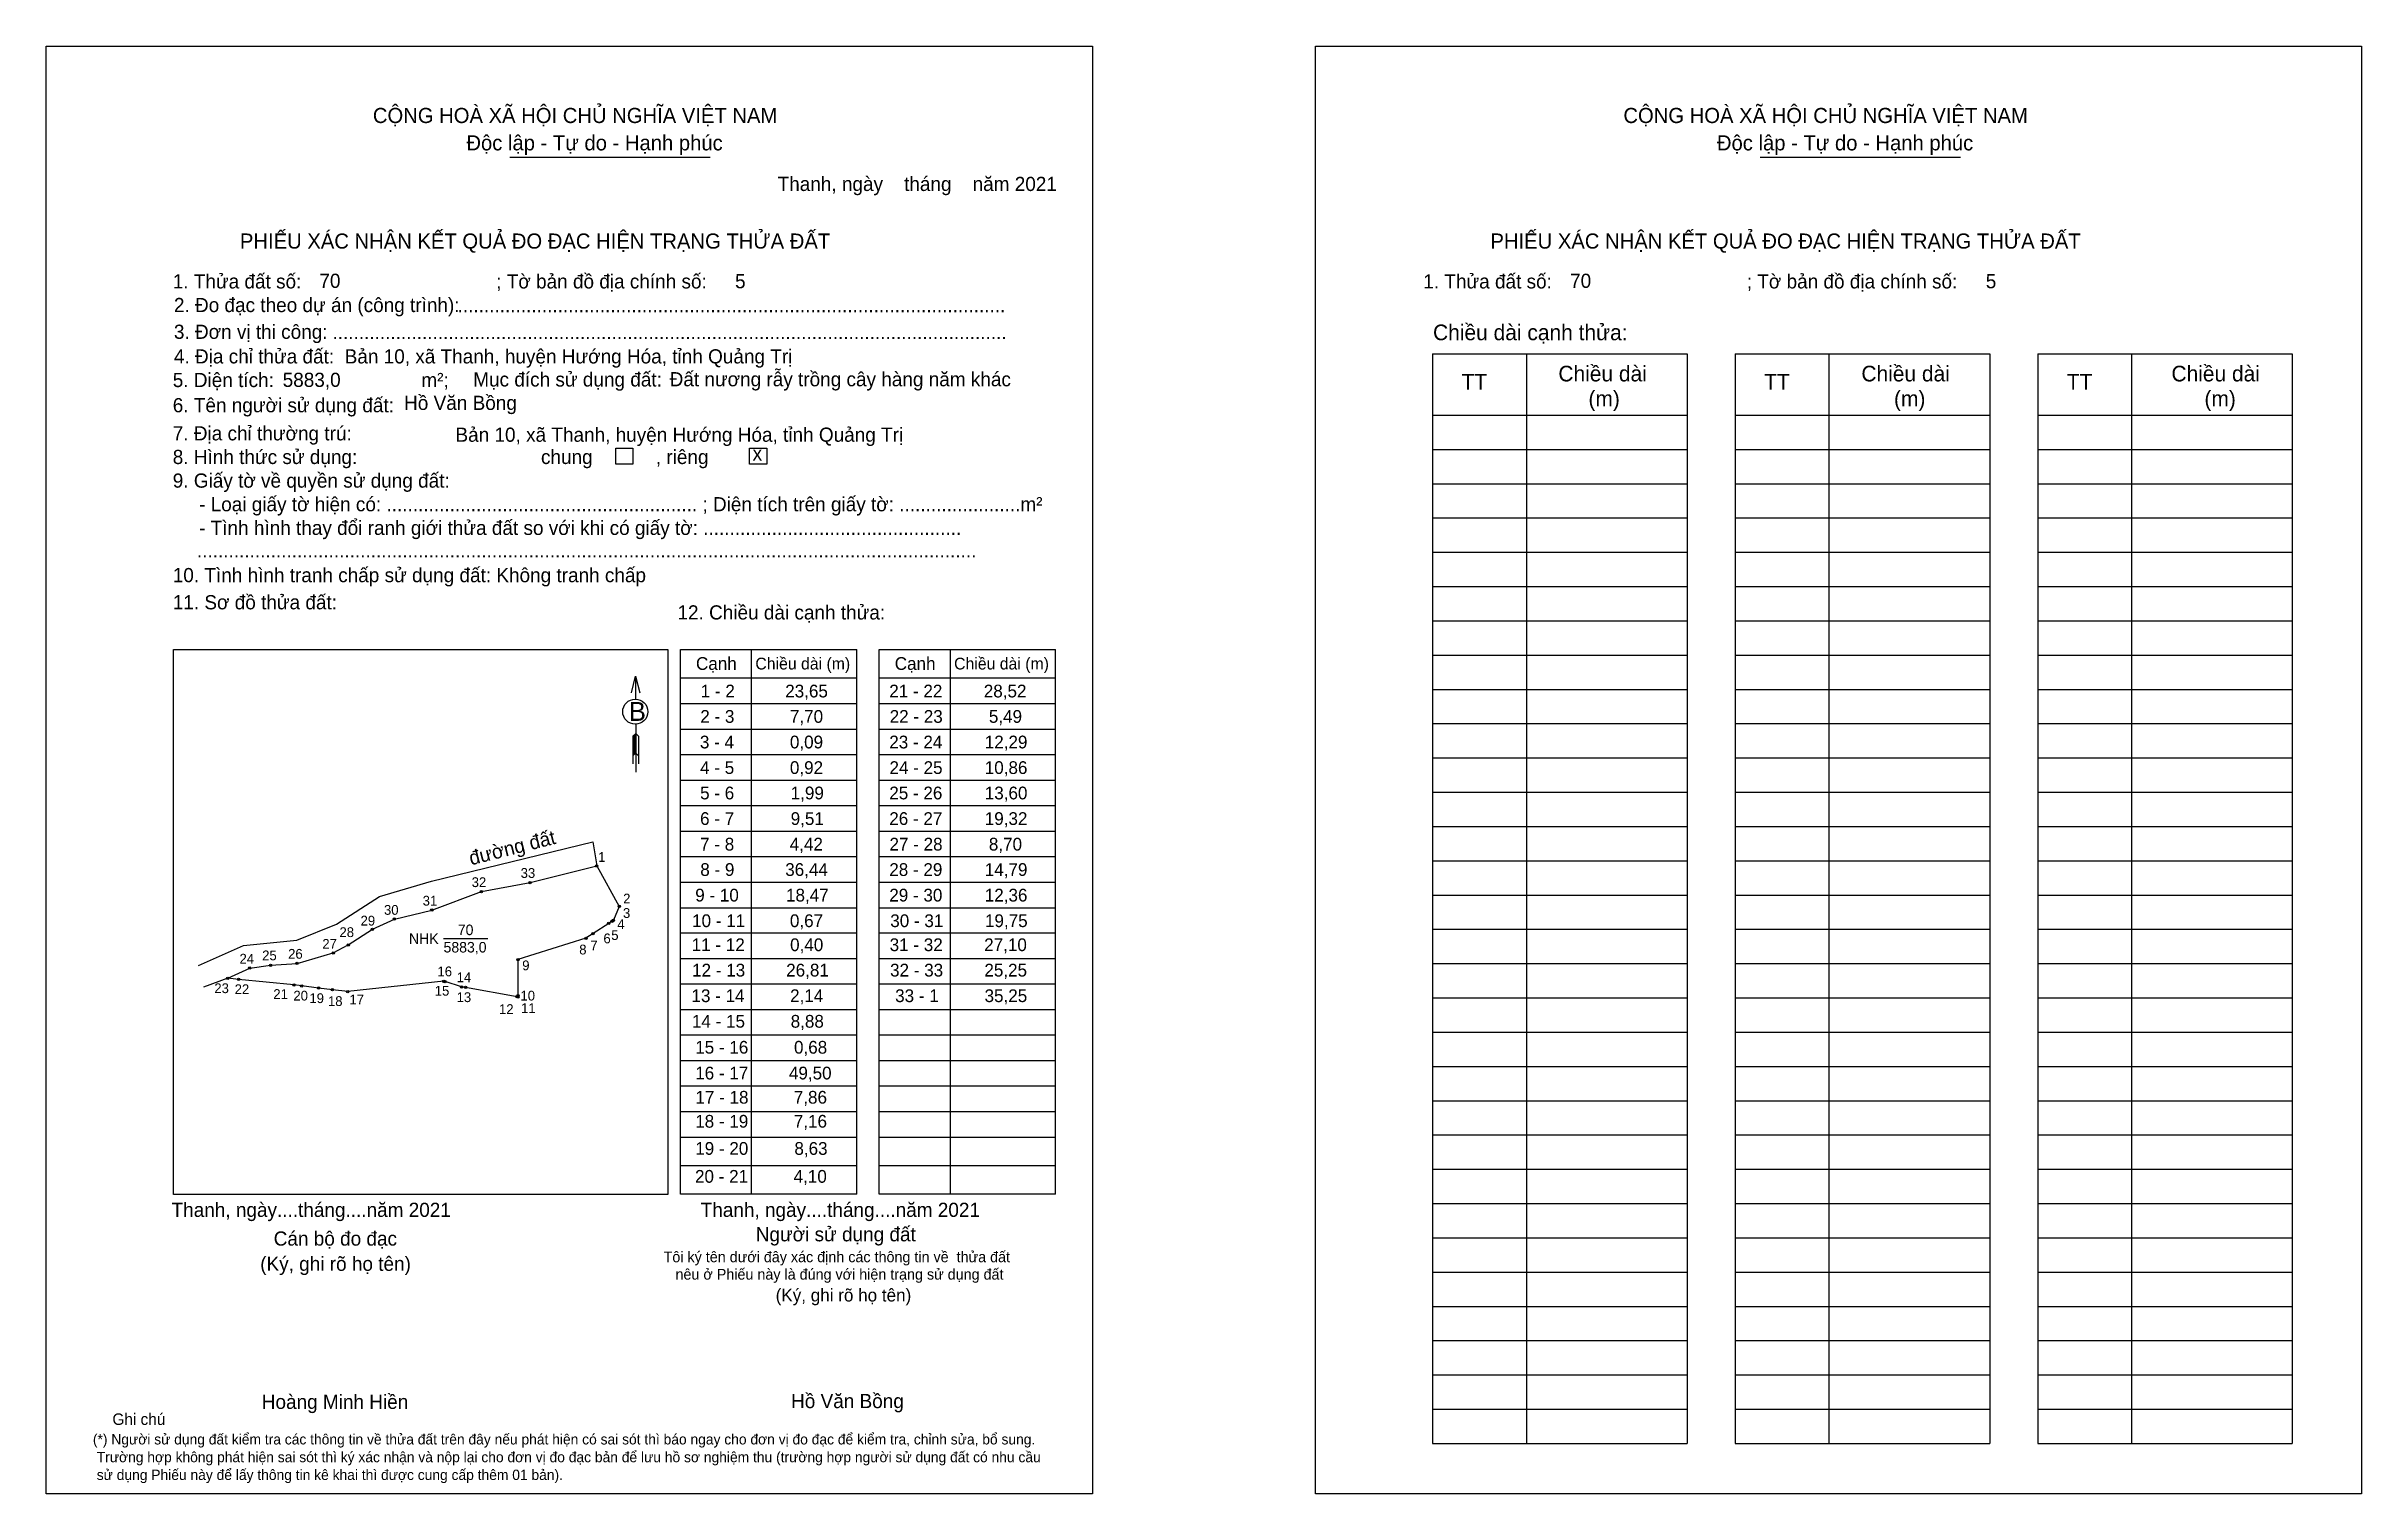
# Model space of a CAD drawing. Extents: x 544628 to 545814, y 1825884 to 1826625.
import ezdxf

# ---------------------------------------------------------------- set-up
doc = ezdxf.new("R2010")
doc.units = 0
for name, color, linetype in [('CanhThua', 7, 'Continuous'), ('kqddKhungInTrang1', 7, 'Continuous'), ('kqddKhungInTrang2', 7, 'Continuous'), ('kqddNoiDung', 7, 'Continuous'), ('kqddTemplate', 7, 'Continuous'), ('Level 1', 7, 'Continuous'), ('MocDinhThua', 7, 'Continuous'), ('NhanDiaChinhThua', 7, 'Continuous'), ('SoHieuDinhThua', 7, 'Continuous')]:
    doc.layers.add(name, color=color, linetype=linetype)

msp = doc.modelspace()

# ---------------------------------------------------------------- linework, layer by layer
at = {"layer": 'CanhThua'}
for p, q in [((544875.5, 1826197.3), (544909.7, 1826205.8)), ((544909.7, 1826205.8), (544921.2, 1826185.1)), ((544825.2, 1826183.2), (544850.6, 1826192.7)), ((544850.6, 1826192.7), (544875.5, 1826197.3)), ((544794.8, 1826173.4), (544806, 1826178.6)), ((544806, 1826178.6), (544825.2, 1826183.2)), ((544921.2, 1826185.1), (544918.2, 1826178)), ((544782.4, 1826165.4), (544794.8, 1826173.4)), ((544904.1, 1826168.8), (544869.3, 1826157.9)), ((544907.8, 1826171.2), (544904.1, 1826168.8)), ((544915.8, 1826176.4), (544907.8, 1826171.2)), ((544917.4, 1826177.4), (544915.8, 1826176.4)), ((544918.2, 1826177.9), (544917.4, 1826177.4)), ((544918.2, 1826178), (544918.2, 1826177.9)), ((544731.9, 1826153.5), (544742.6, 1826155)), ((544742.6, 1826155), (544756.2, 1826155.9)), ((544756.2, 1826155.9), (544774.7, 1826161.3)), ((544774.7, 1826161.3), (544782.4, 1826165.4)), ((544869.3, 1826157.9), (544869.3, 1826139.4)), ((544720.7, 1826148.3), (544731.9, 1826153.5)), ((544726.2, 1826147.7), (544720.7, 1826148.3)), ((544754.6, 1826144.9), (544726.2, 1826147.7)), ((544758.6, 1826144.4), (544754.6, 1826144.9)), ((544767.2, 1826143.3), (544758.6, 1826144.4)), ((544774.3, 1826142.4), (544767.2, 1826143.3)), ((544831.3, 1826146.8), (544782.1, 1826141.5)), ((544832, 1826146.6), (544831.3, 1826146.8)), ((544840.4, 1826143.9), (544832, 1826146.6)), ((544842.5, 1826143.6), (544840.4, 1826143.9)), ((544868.9, 1826138.8), (544842.5, 1826143.6)), ((544782.1, 1826141.5), (544774.3, 1826142.4)), ((544869.3, 1826138.7), (544868.9, 1826138.8)), ((544869.3, 1826139.4), (544869.3, 1826138.7))]:
    msp.add_line(p, q, dxfattribs=at)
at = {"layer": 'kqddKhungInTrang1'}
msp.add_lwpolyline([(544627.7, 1826625.5), (545163.5, 1826625.5), (545163.5, 1825884.4), (544627.7, 1825884.4)], close=True, dxfattribs=at)
at = {"layer": 'kqddKhungInTrang2'}
msp.add_lwpolyline([(545277.8, 1826625.5), (545813.6, 1826625.5), (545813.6, 1825884.4), (545277.8, 1825884.4)], close=True, dxfattribs=at)
at = {"layer": 'kqddTemplate'}
for p, q in [((544865.1, 1826568.8), (544967.7, 1826568.8)), ((545505.6, 1826568.8), (545608.2, 1826568.8)), ((545337.8, 1826468), (545468.1, 1826468)), ((545337.8, 1826468), (545337.8, 1825910.1)), ((545385.8, 1826468), (545385.8, 1825910.1)), ((545468.1, 1826468), (545468.1, 1825910.1)), ((545492.8, 1826468), (545492.8, 1825910.1)), ((545492.8, 1826468), (545623.1, 1826468)), ((545540.7, 1826468), (545540.7, 1825910.1)), ((545623.1, 1826468), (545623.1, 1825910.1)), ((545647.7, 1826468), (545647.7, 1825910.1)), ((545647.7, 1826468), (545778, 1826468)), ((545695.7, 1826468), (545695.7, 1825910.1)), ((545778, 1826468), (545778, 1825910.1)), ((545337.8, 1826436.6), (545468.1, 1826436.6)), ((545492.8, 1826436.6), (545623.1, 1826436.6)), ((545647.7, 1826436.6), (545778, 1826436.6)), ((545337.8, 1826419.1), (545468.1, 1826419.1)), ((545492.8, 1826419.1), (545623.1, 1826419.1)), ((545647.7, 1826419.1), (545778, 1826419.1)), ((545337.8, 1826401.5), (545468.1, 1826401.5)), ((545492.8, 1826401.5), (545623.1, 1826401.5)), ((545647.7, 1826401.5), (545778, 1826401.5)), ((545337.8, 1826384), (545468.1, 1826384)), ((545492.8, 1826384), (545623.1, 1826384)), ((545647.7, 1826384), (545778, 1826384)), ((545337.8, 1826366.4), (545468.1, 1826366.4)), ((545492.8, 1826366.4), (545623.1, 1826366.4)), ((545647.7, 1826366.4), (545778, 1826366.4)), ((545337.8, 1826348.9), (545468.1, 1826348.9)), ((545492.8, 1826348.9), (545623.1, 1826348.9)), ((545647.7, 1826348.9), (545778, 1826348.9)), ((545337.8, 1826331.3), (545468.1, 1826331.3)), ((545492.8, 1826331.3), (545623.1, 1826331.3)), ((545647.7, 1826331.3), (545778, 1826331.3)), ((544952.5, 1826316.7), (545042.8, 1826316.7)), ((544952.5, 1826037.8), (544952.5, 1826316.7)), ((544988.8, 1826316.7), (544988.8, 1826037.8)), ((545042.8, 1826037.8), (545042.8, 1826316.7)), ((545054.3, 1826316.7), (545144.6, 1826316.7)), ((545054.3, 1826037.8), (545054.3, 1826316.7)), ((545090.6, 1826316.7), (545090.6, 1826037.8)), ((545144.6, 1826037.8), (545144.6, 1826316.7)), ((545337.8, 1826313.8), (545468.1, 1826313.8)), ((545492.8, 1826313.8), (545623.1, 1826313.8)), ((545647.7, 1826313.8), (545778, 1826313.8)), ((544929.5, 1826302.9), (544929.5, 1826291.2)), ((544952.5, 1826302.1), (545042.8, 1826302.1)), ((545054.3, 1826302.1), (545144.6, 1826302.1)), ((544952.5, 1826289), (545042.8, 1826289)), ((545054.3, 1826289), (545144.6, 1826289)), ((545337.8, 1826296.2), (545468.1, 1826296.2)), ((545492.8, 1826296.2), (545623.1, 1826296.2)), ((545647.7, 1826296.2), (545778, 1826296.2)), ((544929.6, 1826273.7), (544928.1, 1826272.2)), ((544929.6, 1826278.4), (544929.6, 1826253.8)), ((544929.6, 1826273.7), (544931.1, 1826272.2)), ((544952.5, 1826275.9), (545042.8, 1826275.9)), ((545054.3, 1826275.9), (545144.6, 1826275.9)), ((545337.8, 1826278.7), (545468.1, 1826278.7)), ((545492.8, 1826278.7), (545623.1, 1826278.7)), ((545647.7, 1826278.7), (545778, 1826278.7)), ((544929.6, 1826273), (544928.1, 1826271.6)), ((544929.6, 1826272.3), (544928.1, 1826270.9)), ((544928.1, 1826272.2), (544928.1, 1826258.1)), ((544929.6, 1826271.7), (544928.1, 1826270.2)), ((544929.6, 1826271), (544928.1, 1826269.5)), ((544929.6, 1826270.3), (544928.1, 1826268.9)), ((544929.6, 1826269.6), (544928.1, 1826268.2)), ((544929.6, 1826269), (544928.1, 1826267.5)), ((544929.6, 1826268.3), (544928.1, 1826266.9)), ((544929.6, 1826267.6), (544928.1, 1826266.2)), ((544929.6, 1826267), (544928.1, 1826265.5)), ((544929.6, 1826266.3), (544928.1, 1826264.9)), ((544929.6, 1826265.6), (544928.1, 1826264.2)), ((544929.6, 1826265), (544928.1, 1826263.5)), ((544929.6, 1826264.3), (544928.1, 1826262.9)), ((544929.6, 1826263.6), (544928.1, 1826262.2)), ((544929.6, 1826263.6), (544931.1, 1826262.2)), ((544931.1, 1826272.2), (544931.1, 1826258.1)), ((544952.5, 1826262.8), (545042.8, 1826262.8)), ((545054.3, 1826262.8), (545144.6, 1826262.8)), ((544952.5, 1826249.8), (545042.8, 1826249.8)), ((545054.3, 1826249.8), (545144.6, 1826249.8)), ((545337.8, 1826261.1), (545468.1, 1826261.1)), ((545492.8, 1826261.1), (545623.1, 1826261.1)), ((545647.7, 1826261.1), (545778, 1826261.1)), ((545337.8, 1826243.6), (545468.1, 1826243.6)), ((545492.8, 1826243.6), (545623.1, 1826243.6)), ((545647.7, 1826243.6), (545778, 1826243.6)), ((544952.5, 1826236.7), (545042.8, 1826236.7)), ((545054.3, 1826236.7), (545144.6, 1826236.7)), ((545337.8, 1826226), (545468.1, 1826226)), ((545492.8, 1826226), (545623.1, 1826226)), ((545647.7, 1826226), (545778, 1826226)), ((544952.5, 1826223.6), (545042.8, 1826223.6)), ((545054.3, 1826223.6), (545144.6, 1826223.6)), ((544952.5, 1826210.6), (545042.8, 1826210.6)), ((545054.3, 1826210.6), (545144.6, 1826210.6)), ((545337.8, 1826208.5), (545468.1, 1826208.5)), ((545492.8, 1826208.5), (545623.1, 1826208.5)), ((545647.7, 1826208.5), (545778, 1826208.5)), ((544952.5, 1826197.5), (545042.8, 1826197.5)), ((545054.3, 1826197.5), (545144.6, 1826197.5)), ((545337.8, 1826190.9), (545468.1, 1826190.9)), ((545492.8, 1826190.9), (545623.1, 1826190.9)), ((545647.7, 1826190.9), (545778, 1826190.9)), ((544952.5, 1826184.4), (545042.8, 1826184.4)), ((545054.3, 1826184.4), (545144.6, 1826184.4)), ((545042.8, 1826171.4), (544952.5, 1826171.4)), ((545144.6, 1826171.4), (545054.3, 1826171.4)), ((545337.8, 1826173.4), (545468.1, 1826173.4)), ((545492.8, 1826173.4), (545623.1, 1826173.4)), ((545647.7, 1826173.4), (545778, 1826173.4)), ((545042.8, 1826158.3), (544952.5, 1826158.3)), ((545144.6, 1826158.3), (545054.3, 1826158.3)), ((545337.8, 1826155.8), (545468.1, 1826155.8)), ((545492.8, 1826155.8), (545623.1, 1826155.8)), ((545647.7, 1826155.8), (545778, 1826155.8)), ((545042.8, 1826145.2), (544952.5, 1826145.2)), ((545144.6, 1826145.2), (545054.3, 1826145.2)), ((545042.8, 1826132.2), (544952.5, 1826132.2)), ((545144.6, 1826132.2), (545054.3, 1826132.2)), ((545337.8, 1826138.3), (545468.1, 1826138.3)), ((545492.8, 1826138.3), (545623.1, 1826138.3)), ((545647.7, 1826138.3), (545778, 1826138.3)), ((545337.8, 1826120.7), (545468.1, 1826120.7)), ((545492.8, 1826120.7), (545623.1, 1826120.7)), ((545647.7, 1826120.7), (545778, 1826120.7)), ((545042.8, 1826119.1), (544952.5, 1826119.1)), ((545144.6, 1826119.1), (545054.3, 1826119.1)), ((545042.8, 1826106), (544952.5, 1826106)), ((545144.6, 1826106), (545054.3, 1826106)), ((545337.8, 1826103.2), (545468.1, 1826103.2)), ((545492.8, 1826103.2), (545623.1, 1826103.2)), ((545647.7, 1826103.2), (545778, 1826103.2)), ((545042.8, 1826093), (544952.5, 1826093)), ((545144.6, 1826093), (545054.3, 1826093)), ((545337.8, 1826085.6), (545468.1, 1826085.6)), ((545492.8, 1826085.6), (545623.1, 1826085.6)), ((545647.7, 1826085.6), (545778, 1826085.6)), ((545042.8, 1826079.9), (544952.5, 1826079.9)), ((545144.6, 1826079.9), (545054.3, 1826079.9)), ((545042.8, 1826066.8), (544952.5, 1826066.8)), ((545144.6, 1826066.8), (545054.3, 1826066.8)), ((545337.8, 1826068.1), (545468.1, 1826068.1)), ((545492.8, 1826068.1), (545623.1, 1826068.1)), ((545647.7, 1826068.1), (545778, 1826068.1)), ((545042.8, 1826052.3), (544952.5, 1826052.3)), ((545144.6, 1826052.3), (545054.3, 1826052.3)), ((545337.8, 1826050.5), (545468.1, 1826050.5)), ((545492.8, 1826050.5), (545623.1, 1826050.5)), ((545647.7, 1826050.5), (545778, 1826050.5)), ((545042.8, 1826037.8), (544952.5, 1826037.8)), ((545144.6, 1826037.8), (545054.3, 1826037.8)), ((545337.8, 1826033), (545468.1, 1826033)), ((545492.8, 1826033), (545623.1, 1826033)), ((545647.7, 1826033), (545778, 1826033)), ((545337.8, 1826015.4), (545468.1, 1826015.4)), ((545492.8, 1826015.4), (545623.1, 1826015.4)), ((545647.7, 1826015.4), (545778, 1826015.4)), ((545337.8, 1825997.9), (545468.1, 1825997.9)), ((545492.8, 1825997.9), (545623.1, 1825997.9)), ((545647.7, 1825997.9), (545778, 1825997.9)), ((545337.8, 1825980.3), (545468.1, 1825980.3)), ((545492.8, 1825980.3), (545623.1, 1825980.3)), ((545647.7, 1825980.3), (545778, 1825980.3)), ((545337.8, 1825962.8), (545468.1, 1825962.8)), ((545492.8, 1825962.8), (545623.1, 1825962.8)), ((545647.7, 1825962.8), (545778, 1825962.8)), ((545337.8, 1825945.2), (545468.1, 1825945.2)), ((545492.8, 1825945.2), (545623.1, 1825945.2)), ((545647.7, 1825945.2), (545778, 1825945.2)), ((545337.8, 1825927.7), (545468.1, 1825927.7)), ((545492.8, 1825927.7), (545623.1, 1825927.7)), ((545647.7, 1825927.7), (545778, 1825927.7)), ((545337.8, 1825910.1), (545468.1, 1825910.1)), ((545492.8, 1825910.1), (545623.1, 1825910.1)), ((545647.7, 1825910.1), (545778, 1825910.1))]:
    msp.add_line(p, q, dxfattribs=at)
for points in [[(544919.4, 1826419.7), (544928.1, 1826419.7), (544928.1, 1826411.5), (544919.4, 1826411.5)], [(544987.9, 1826419.7), (544996.7, 1826419.7), (544996.7, 1826411.5), (544987.9, 1826411.5)], [(544692.9, 1826316.7), (544946.1, 1826316.7), (544946.1, 1826037.5), (544692.9, 1826037.5)]]:
    msp.add_lwpolyline(points, close=True, dxfattribs=at)
msp.add_lwpolyline([(544927.4, 1826294.5), (544929.5, 1826302.9), (544931.7, 1826294.5)], dxfattribs=at)
msp.add_circle((544929.4, 1826284.8), 6.43, dxfattribs=at)
at = {"layer": 'Level 1'}
for p, q in [((544825.1, 1826198.1), (544907.7, 1826218.2)), ((544907.7, 1826218.2), (544909.7, 1826205.8)), ((544798.4, 1826190.1), (544825.1, 1826198.1)), ((544776.4, 1826176), (544798.4, 1826190.1)), ((544728.8, 1826165), (544756, 1826167.8)), ((544756, 1826167.8), (544776.4, 1826176)), ((544705.7, 1826154.8), (544728.8, 1826165)), ((544720.7, 1826148.3), (544708.3, 1826143.7))]:
    msp.add_line(p, q, dxfattribs=at)
at = {"layer": 'MocDinhThua'}
for centre in [(544909.7, 1826205.8), (544850.6, 1826192.7), (544875.5, 1826197.3), (544806, 1826178.6), (544825.2, 1826183.2), (544918.2, 1826178), (544921.2, 1826185.1), (544794.8, 1826173.4), (544904.1, 1826168.8), (544907.8, 1826171.2), (544915.8, 1826176.4), (544917.4, 1826177.4), (544918.2, 1826177.9), (544742.6, 1826155), (544756.2, 1826155.9), (544774.7, 1826161.3), (544782.4, 1826165.4), (544869.3, 1826157.9), (544720.7, 1826148.3), (544726.2, 1826147.7), (544731.9, 1826153.5), (544754.6, 1826144.9), (544758.6, 1826144.4), (544767.2, 1826143.3), (544774.3, 1826142.4), (544831.3, 1826146.8), (544832, 1826146.6), (544840.4, 1826143.9), (544842.5, 1826143.6), (544782.1, 1826141.5), (544868.9, 1826138.8), (544869.3, 1826139.4), (544869.3, 1826138.7)]:
    msp.add_circle(centre, 0.601, dxfattribs=at)
at = {"layer": 'NhanDiaChinhThua'}
msp.add_line((544831.2, 1826168.6), (544853.8, 1826168.6), dxfattribs=at)

# ---------------------------------------------------------------- texts
at = {"layer": 'kqddNoiDung'}
for s, height, p in [('Thanh, ngày    tháng    năm 2021  ', 7.261, (545002.3, 1826551.4)), ('70', 7.26, (544767.6, 1826501.8)), ('5', 7.26, (544980.5, 1826501.6)), ('70', 7.26, (545408.2, 1826501.8)), ('5', 7.26, (545621.1, 1826501.6)), ('........................................................................................................', 7.2606, (544838.4, 1826489.3)), ('................................................................................................................................', 7.2606, (544774.3, 1826475.6)), ('5883,0', 7.26, (544748.8, 1826451.1)), ('Đất nương rẫy trồng cây hàng năm khác', 7.261, (544947, 1826451.4)), ('Hồ Văn Bồng', 7.261, (544811, 1826439.3)), ('Bản 10, xã Thanh, huyện Hướng Hóa, tỉnh Quảng Trị', 7.261, (544837.3, 1826423)), ('x', 7.26, (544989.5, 1826413.4)), ('1 - 2', 6.53, (544962.9, 1826292.1)), ('23,65', 6.53, (545006.2, 1826292.1)), ('21 - 22', 6.53, (545059.5, 1826292.1)), ('28,52', 6.53, (545107.9, 1826292.1)), ('2 - 3', 6.53, (544962.7, 1826279.1)), ('7,70', 6.53, (545008.6, 1826279.1)), ('22 - 23', 6.53, (545059.7, 1826279.1)), ('5,49', 6.53, (545110.5, 1826279.1)), ('3 - 4', 6.53, (544962.5, 1826266)), ('0,09', 6.53, (545008.6, 1826266)), ('23 - 24', 6.53, (545059.5, 1826266)), ('12,29', 6.53, (545108.4, 1826266)), ('4 - 5', 6.53, (544962.6, 1826252.9)), ('0,92', 6.53, (545008.6, 1826252.9)), ('24 - 25', 6.53, (545059.6, 1826252.9)), ('10,86', 6.53, (545108.4, 1826252.9)), ('5 - 6', 6.53, (544962.6, 1826239.9)), ('1,99', 6.53, (545009, 1826239.9)), ('25 - 26', 6.53, (545059.5, 1826239.9)), ('13,60', 6.53, (545108.4, 1826239.9)), ('6 - 7', 6.53, (544962.6, 1826226.8)), ('9,51', 6.53, (545009, 1826226.8)), ('26 - 27', 6.53, (545059.5, 1826226.8)), ('19,32', 6.53, (545108.4, 1826226.8)), ('7 - 8', 6.53, (544962.6, 1826213.7)), ('4,42', 6.53, (545008.5, 1826213.7)), ('27 - 28', 6.53, (545059.6, 1826213.7)), ('8,70', 6.53, (545110.5, 1826213.7)), ('8 - 9', 6.53, (544962.7, 1826200.7)), ('36,44', 6.53, (545006.2, 1826200.7)), ('28 - 29', 6.53, (545059.5, 1826200.7)), ('14,79', 6.53, (545108.4, 1826200.7)), ('9 - 10', 6.53, (544960.1, 1826187.6)), ('18,47', 6.53, (545006.6, 1826187.6)), ('29 - 30', 6.53, (545059.5, 1826187.6)), ('12,36', 6.53, (545108.4, 1826187.6)), ('10 - 11', 6.53, (544958.5, 1826174.5)), ('0,67', 6.53, (545008.6, 1826174.5)), ('30 - 31', 6.53, (545060, 1826174.5)), ('19,75', 6.53, (545108.5, 1826174.5)), ('11 - 12', 6.53, (544958.3, 1826162.2)), ('0,40', 6.53, (545008.7, 1826162.2)), ('31 - 32', 6.53, (545059.7, 1826162.2)), ('27,10', 6.53, (545108.1, 1826162.2)), ('12 - 13', 6.53, (544958.5, 1826149.2)), ('26,81', 6.53, (545006.7, 1826149.2)), ('32 - 33', 6.53, (545059.9, 1826149.2)), ('25,25', 6.53, (545108.2, 1826149.2)), ('13 - 14', 6.53, (544958.2, 1826136.1)), ('2,14', 6.53, (545008.7, 1826136.1)), ('33 - 1', 6.53, (545062.5, 1826136.1)), ('35,25', 6.53, (545108.3, 1826136.1)), ('14 - 15', 6.53, (544958.4, 1826123)), ('8,88', 6.53, (545009, 1826123)), ('15 - 16', 6.53, (544960.1, 1826109.7)), ('0,68', 6.53, (545010.7, 1826109.7)), ('16 - 17', 6.53, (544960.1, 1826096.5)), ('49,50', 6.53, (545008.1, 1826096.5)), ('17 - 18', 6.53, (544960.2, 1826084.1)), ('7,86', 6.53, (545010.6, 1826084.1)), ('18 - 19', 6.53, (544960.1, 1826071.8)), ('7,16', 6.53, (545010.6, 1826071.8)), ('19 - 20', 6.53, (544960.1, 1826057.9)), ('8,63', 6.53, (545010.9, 1826057.9)), ('20 - 21', 6.53, (544960, 1826043.6)), ('4,10', 6.53, (545010.5, 1826043.6)), ('Thanh, ngày....tháng....năm 2021', 7.261, (544691.9, 1826026.1)), ('Thanh, ngày....tháng....năm 2021', 7.261, (544962.9, 1826026.1)), ('Hồ Văn Bồng', 7.261, (545009.2, 1825928.2))]:
    msp.add_text(s, height=height, dxfattribs=at).set_placement(p)
msp.add_text('đường đất', height=7.26, rotation=14.2694, dxfattribs=at).set_placement((544845.3, 1826206.1))
at = {"layer": 'kqddTemplate'}
for s, height, p in [('CỘNG HOÀ XÃ HỘI CHỦ NGHĨA VIỆT NAM', 7.745, (544795, 1826586.2)), ('CỘNG HOÀ XÃ HỘI CHỦ NGHĨA VIỆT NAM', 7.745, (545435.5, 1826586.2)), ('Độc lập - Tự do - Hạnh phúc', 7.745, (544842.9, 1826572.2)), ('Độc lập - Tự do - Hạnh phúc', 7.745, (545483.4, 1826572.2)), ('PHIẾU XÁC NHẬN KẾT QUẢ ĐO ĐẠC HIỆN TRẠNG THỬA ĐẤT', 7.745, (544726.9, 1826521.9)), ('PHIẾU XÁC NHẬN KẾT QUẢ ĐO ĐẠC HIỆN TRẠNG THỬA ĐẤT', 7.745, (545367.4, 1826521.9)), ('1. Thửa đất số:                                     ; Tờ bản đồ địa chính số:', 7.261, (544692.5, 1826501.5)), ('1. Thửa đất số:                                     ; Tờ bản đồ địa chính số:', 7.261, (545333, 1826501.5)), ('2. Đo đạc theo dự án (công trình): ', 7.261, (544693.1, 1826489.4)), ('3. Đơn vị thi công: ', 7.261, (544693.1, 1826475.7)), ('Chiều dài cạnh thửa:', 8.023, (545338, 1826475)), ('4. Địa chỉ thửa đất:  Bản 10, xã Thanh, huyện Hướng Hóa, tỉnh Quảng Trị', 7.261, (544693.1, 1826463.1)), ('5. Diện tích:                            m²; ', 7.261, (544692.5, 1826451)), ('Mục đích sử dụng đất:', 7.261, (544846.4, 1826451.3)), ('TT', 8.02, (545352.6, 1826449.7)), ('Chiều dài', 8.02, (545402.2, 1826453.9)), ('TT', 8.02, (545507.6, 1826449.7)), ('Chiều dài', 8.02, (545557.4, 1826453.9)), ('TT', 8.02, (545662.6, 1826449.7)), ('Chiều dài', 8.02, (545716.2, 1826453.9)), ('6. Tên người sử dụng đất:', 7.261, (544692.5, 1826438.1)), ('(m)', 8.02, (545417.6, 1826441.1)), ('(m)', 8.02, (545574.1, 1826441.1)), ('(m)', 8.02, (545733.1, 1826441.1)), ('7. Địa chỉ thường trú:', 7.261, (544692.5, 1826423.7)), ('8. Hình thức sử dụng:', 7.261, (544692.5, 1826411.6)), ('chung            , riêng', 7.261, (544881.1, 1826411.6)), ('9. Giấy tờ về quyền sử dụng đất:', 7.261, (544692.5, 1826399.5)), ('     - Loại giấy tờ hiện có: ........................................................... ; Diện tích trên giấy tờ: .......................m²', 7.2606, (544692.5, 1826387.4)), ('     - Tình hình thay đổi ranh giới thửa đất so với khi có giấy tờ: .................................................', 7.2606, (544692.5, 1826375.3)), ('10. Tình hình tranh chấp sử dụng đất: Không tranh chấp', 7.261, (544692.5, 1826351.1)), ('....................................................................................................................................................', 7.2606, (544704.9, 1826363.8)), ('11. Sơ đồ thửa đất:', 7.261, (544692.5, 1826337.2)), ('12. Chiều dài cạnh thửa:', 7.261, (544951, 1826332)), ('Cạnh', 6.53, (544960.5, 1826306.2)), ('Chiều dài (m)', 6.051, (544990.9, 1826306.4)), ('Cạnh', 6.53, (545062.3, 1826306.2)), ('Chiều dài (m)', 6.051, (545092.7, 1826306.4)), ('B', 9.68, (544926.2, 1826280.1)), ('Cán bộ đo đạc', 7.261, (544744.2, 1826011.4)), ('Người sử dụng đất', 7.261, (544991.1, 1826013.6)), ('(Ký, ghi rõ họ tên)', 7.261, (544737.3, 1825998.5)), ('Tôi ký tên dưới đây xác định các thông tin về  thửa đất ', 5.489, (544943.9, 1826002.9)), ('nêu ở Phiếu này là đúng với hiện trạng sử dụng đất', 5.489, (544950, 1825994)), ('(Ký, ghi rõ họ tên)', 6.535, (545001.3, 1825982.8)), ('Hoàng Minh Hiền', 7.261, (544738.1, 1825927.8)), ('Ghi chú', 5.88, (544661.6, 1825919.6)), ('(*) Người sử dụng đất kiểm tra các thông tin về thửa đất trên đây nếu phát hiện có sai sót thì báo ngay cho đơn vị đo đạc để kiểm tra, chỉnh sửa, bổ sung.', 5.293, (544651.6, 1825909.6)), (' Trường hợp không phát hiện sai sót thì ký xác nhận và nộp lại cho đơn vị đo đạc bản để lưu hồ sơ nghiệm thu (trường hợp người sử dụng đất có nhu cầu', 5.293, (544651.6, 1825900.5)), (' sử dụng Phiếu này để lấy thông tin kê khai thì được cung cấp thêm 01 bản).', 5.293, (544651.6, 1825891.4))]:
    msp.add_text(s, height=height, dxfattribs=at).set_placement(p)
at = {"layer": 'NhanDiaChinhThua'}
for s, p in [('NHK', (544813.5, 1826165.9)), ('5883,0', (544831.2, 1826161.5)), ('70', (544838.5, 1826170.4))]:
    msp.add_text(s, height=5.38, dxfattribs=at).set_placement(p)
at = {"layer": 'SoHieuDinhThua'}
for s, p in [('33', (544870.7, 1826199.7)), ('1', (544910.4, 1826207.9)), ('31', (544820.5, 1826185.5)), ('32', (544845.6, 1826195)), ('2', (544923.2, 1826186.6)), ('29', (544788.7, 1826175.3)), ('30', (544800.7, 1826180.8)), ('3', (544923.1, 1826179.2)), ('27', (544769.1, 1826163.4)), ('28', (544777.9, 1826169.4)), ('7', (544906.4, 1826162.6)), ('6', (544913.1, 1826166.2)), ('5', (544917.1, 1826167.9)), ('4', (544920.2, 1826173.5)), ('24', (544726.7, 1826155.8)), ('25', (544738.3, 1826157.5)), ('26', (544751.6, 1826158.3)), ('9', (544871.5, 1826152.4)), ('8', (544900.7, 1826160.5)), ('23', (544713.8, 1826140.7)), ('22', (544724.2, 1826140.2)), ('15', (544826.7, 1826139.4)), ('16', (544828.1, 1826149.3)), ('14', (544837.9, 1826146.3)), ('21', (544744, 1826137.7)), ('20', (544754.3, 1826136.9)), ('19', (544762.5, 1826135.6)), ('18', (544772, 1826134.1)), ('17', (544783, 1826134.9)), ('13', (544837.9, 1826136.1)), ('12', (544859.6, 1826130)), ('10', (544870.6, 1826136.9)), ('11', (544870.9, 1826130.5))]:
    msp.add_text(s, height=5.01, dxfattribs=at).set_placement(p)

doc.saveas('drawing.dxf')
